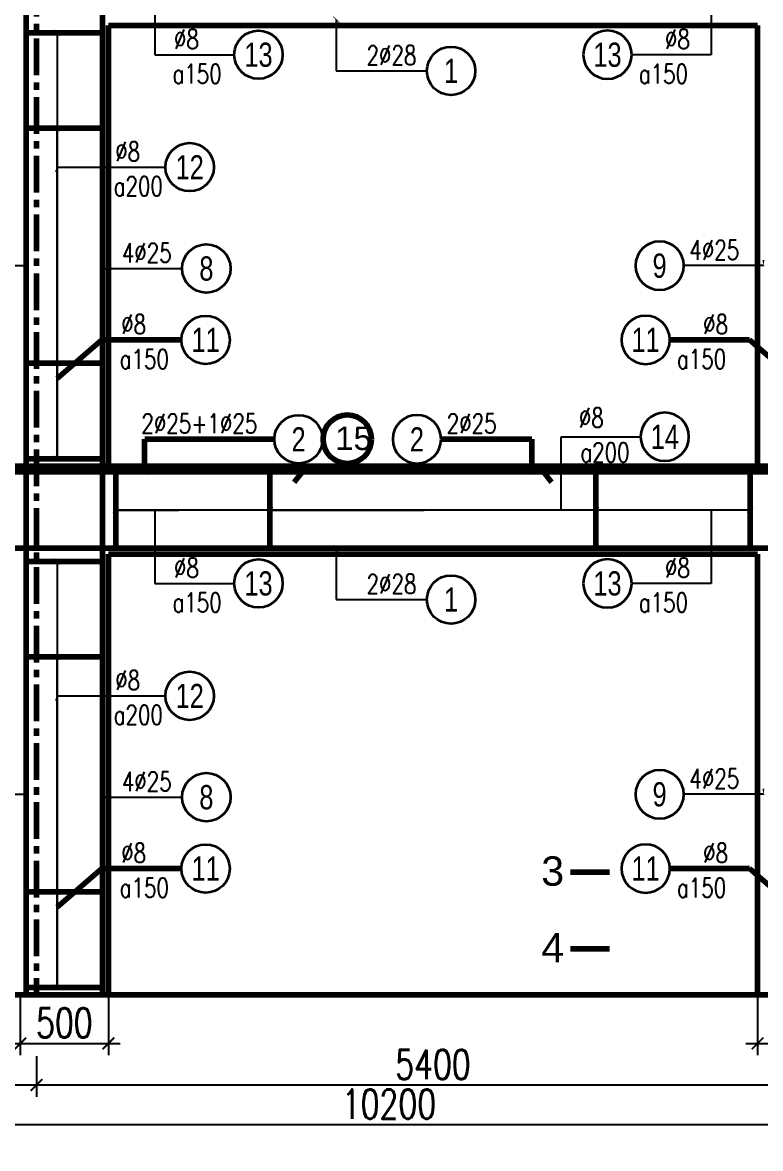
# Model space of a CAD drawing. Header units: millimetres. Extents: x 0 to 8478784, y 0 to 684185.
# Drawn here: x 3867670 to 3873951, y 349707 to 359291 of the extents above; entities that cross this region are included whole.
import ezdxf
from ezdxf.enums import TextEntityAlignment as Align

# ---------------------------------------------------------------- set-up
doc = ezdxf.new("R2010")
doc.units = ezdxf.units.MM
doc.header["$LTSCALE"] = 5000
doc.header["$MEASUREMENT"] = 0
doc.header["$PDMODE"] = 1
doc.header["$PDSIZE"] = -2
doc.linetypes.add('CENTER', pattern=[2, 1.25, -0.25, 0.25, -0.25])
for name, color, linetype, lineweight in [('00-XMT.Axes', 22, 'CENTER', 15), ('00-XMT.Text', 4, 'Continuous', 20), ('02-XMT.Beams', 94, 'Continuous', 25), ('02-XMT.Beams-Text', 7, 'Continuous', 20), ('02-XMT.Reinforcement', 1, 'Continuous', 40), ('03-XMT.Stirrup', 3, 'Continuous', 25), ('net thay', 7, 'Continuous', 15), ('THEP', 1, 'Continuous', 35)]:
    doc.layers.add(name, color=color, linetype=linetype, lineweight=lineweight)
doc.styles.add('romans.shx', font='romans.shx', dxfattribs={"width": 0.75, "bigfont": 'vns.shx'})
doc.styles.add('S1', font='VHARIAL.TTF', dxfattribs={"height": 200})
doc.styles.add('VNARIALH', font='VHARIAL.TTF')
doc.styles.add('vnsimli 0.7', font='vnsimli.shx', dxfattribs={"width": 0.75})
doc.dimstyles.new('XMT 1-1-100', dxfattribs={"dimscale": 100, "dimtxt": 2.5, "dimasz": 1, "dimexe": 1, "dimexo": 0, "dimgap": 0.5, "dimtad": 1, "dimdec": 0, "dimzin": 0, "dimdsep": 46, "dimtxsty": 'vnsimli 0.7', "dimblk": 'ARCHTICK', "dimcen": 1.5, "dimdle": 1, "dimclrd": 8, "dimclre": 8, "dimclrt": 116, "dimadec": 0, "dimazin": 0, "dimtfac": 1, "dimtdec": 0, "dimtofl": 0, "dimtmove": 0, "dimatfit": 3, "dimfxl": 0.18, "dimtolj": 1, "dimtzin": 0, "dimarcsym": 0})

# ---------------------------------------------------------------- blocks, each defined once
blk = doc.blocks.new('dk2')
at = {"color": 8}
blk.add_circle((312, 0), 312, dxfattribs=at)
at = {"layer": '00-XMT.Text', "color": 3, "style": 'romans.shx', "width": 0.75}
for tag, p in [('DK', (-678, 106)), ('KC', (-797, -372))]:
    blk.add_attdef(tag, p, '', height=250, dxfattribs=at)
at = {"layer": '00-XMT.Text', "color": 7, "style": 'VNARIALH', "width": 0.75}
blk.add_attdef('SH', text='', height=312, dxfattribs=at).set_placement((312, 0), align=Align.MIDDLE)
blk = doc.blocks.new('_ArchTick')
at = {"color": 0, "linetype": 'ByBlock', "const_width": 0.15}
blk.add_lwpolyline([(-0.5, -0.5), (0.5, 0.5)], dxfattribs=at)
blk = doc.blocks.new('*D430')
at = {"layer": '02-XMT.Beams-Text', "color": 8, "lineweight": -2, "transparency": 16777216}
for p, q in [((3867651.5, 351015.75), (3867651.5, 350500.75)), ((3868401.5, 351015.75), (3868401.5, 350500.75)), ((3867551.5, 350600.75), (3868501.5, 350600.75))]:
    blk.add_line(p, q, dxfattribs=at)
at = {"layer": 'Defpoints', "color": 0, "lineweight": 100, "transparency": 16777216}
for p in [(3867651.5, 351015.75), (3868401.5, 351015.75), (3868401.5, 350600.75)]:
    blk.add_point(p, dxfattribs=at)
at = {"layer": '02-XMT.Beams-Text', "color": 8, "lineweight": -2, "transparency": 16777216, "xscale": 100, "yscale": 100, "zscale": 100, "rotation": 180}
blk.add_blockref('_ArchTick', (3867651.5, 350600.75), dxfattribs=at)
at = {"layer": '02-XMT.Beams-Text', "color": 8, "lineweight": -2, "transparency": 16777216, "xscale": 100, "yscale": 100, "zscale": 100}
blk.add_blockref('_ArchTick', (3868401.5, 350600.75), dxfattribs=at)
at = {"layer": '02-XMT.Beams-Text', "color": 116, "lineweight": 100, "transparency": 16777216, "insert": (3868026.5, 350775.75), "char_height": 250, "attachment_point": 5, "style": 'vnsimli 0.7'}
blk.add_mtext('\\A1;500', dxfattribs=at)
blk = doc.blocks.new('*D428')
at = {"layer": '02-XMT.Beams-Text', "color": 8, "lineweight": -2, "transparency": 16777216}
for p, q in [((3873926.5, 351015.75), (3873926.5, 350500.75)), ((3874676.5, 351015.75), (3874676.5, 350500.75)), ((3873826.5, 350600.75), (3874776.5, 350600.75))]:
    blk.add_line(p, q, dxfattribs=at)
at = {"layer": 'Defpoints', "color": 0, "lineweight": 100, "transparency": 16777216}
for p in [(3873926.5, 351015.75), (3874676.5, 351015.75), (3874676.5, 350600.75)]:
    blk.add_point(p, dxfattribs=at)
at = {"layer": '02-XMT.Beams-Text', "color": 8, "lineweight": -2, "transparency": 16777216, "xscale": 100, "yscale": 100, "zscale": 100, "rotation": 180}
blk.add_blockref('_ArchTick', (3873926.5, 350600.75), dxfattribs=at)
at = {"layer": '02-XMT.Beams-Text', "color": 8, "lineweight": -2, "transparency": 16777216, "xscale": 100, "yscale": 100, "zscale": 100}
blk.add_blockref('_ArchTick', (3874676.5, 350600.75), dxfattribs=at)
at = {"layer": '02-XMT.Beams-Text', "color": 116, "lineweight": 100, "transparency": 16777216, "insert": (3874301.5, 350775.75), "char_height": 250, "attachment_point": 5, "style": 'vnsimli 0.7'}
blk.add_mtext('\\A1;500', dxfattribs=at)
blk = doc.blocks.new('*D431')
at = {"layer": '02-XMT.Beams', "color": 8, "lineweight": -2, "transparency": 16777216}
for p, q in [((3864414, 350491.25), (3864414, 350147.5)), ((3867789, 350491.25), (3867789, 350147.5)), ((3864314, 350247.5), (3867889, 350247.5))]:
    blk.add_line(p, q, dxfattribs=at)
at = {"layer": 'Defpoints', "color": 0, "lineweight": 100, "transparency": 16777216}
for p in [(3864414, 350491.25), (3867789, 350491.25), (3867789, 350247.5)]:
    blk.add_point(p, dxfattribs=at)
at = {"layer": '02-XMT.Beams', "color": 8, "lineweight": -2, "transparency": 16777216, "xscale": 100, "yscale": 100, "zscale": 100, "rotation": 180}
blk.add_blockref('_ArchTick', (3864414, 350247.5), dxfattribs=at)
at = {"layer": '02-XMT.Beams', "color": 8, "lineweight": -2, "transparency": 16777216, "xscale": 100, "yscale": 100, "zscale": 100}
blk.add_blockref('_ArchTick', (3867789, 350247.5), dxfattribs=at)
at = {"layer": '02-XMT.Beams', "color": 116, "lineweight": 100, "transparency": 16777216, "insert": (3866101.5, 350422.5), "char_height": 250, "attachment_point": 5, "style": 'vnsimli 0.7'}
blk.add_mtext('\\A1;2700', dxfattribs=at)
blk = doc.blocks.new('*D432')
at = {"layer": '02-XMT.Beams', "color": 8, "lineweight": -2, "transparency": 16777216}
for p, q in [((3867789, 350491.25), (3867789, 350147.5)), ((3874539, 350491.25), (3874539, 350147.5)), ((3867689, 350247.5), (3874639, 350247.5))]:
    blk.add_line(p, q, dxfattribs=at)
at = {"layer": 'Defpoints', "color": 0, "lineweight": 100, "transparency": 16777216}
for p in [(3867789, 350491.25), (3874539, 350491.25), (3874539, 350247.5)]:
    blk.add_point(p, dxfattribs=at)
at = {"layer": '02-XMT.Beams', "color": 8, "lineweight": -2, "transparency": 16777216, "xscale": 100, "yscale": 100, "zscale": 100, "rotation": 180}
blk.add_blockref('_ArchTick', (3867789, 350247.5), dxfattribs=at)
at = {"layer": '02-XMT.Beams', "color": 8, "lineweight": -2, "transparency": 16777216, "xscale": 100, "yscale": 100, "zscale": 100}
blk.add_blockref('_ArchTick', (3874539, 350247.5), dxfattribs=at)
at = {"layer": '02-XMT.Beams', "color": 116, "lineweight": 100, "transparency": 16777216, "insert": (3871164, 350422.5), "char_height": 250, "attachment_point": 5, "style": 'vnsimli 0.7'}
blk.add_mtext('\\A1;5400', dxfattribs=at)
blk = doc.blocks.new('*D434')
at = {"layer": '02-XMT.Beams', "color": 8, "lineweight": -2, "transparency": 16777216}
for p, q in [((3864414, 350148.25), (3864414, 349810)), ((3877164, 350148.25), (3877164, 349810)), ((3864314, 349910), (3877264, 349910))]:
    blk.add_line(p, q, dxfattribs=at)
at = {"layer": 'Defpoints', "color": 0, "lineweight": 100, "transparency": 16777216}
for p in [(3864414, 350148.25), (3877164, 350148.25), (3877164, 349910)]:
    blk.add_point(p, dxfattribs=at)
at = {"layer": '02-XMT.Beams', "color": 8, "lineweight": -2, "transparency": 16777216, "xscale": 100, "yscale": 100, "zscale": 100, "rotation": 180}
blk.add_blockref('_ArchTick', (3864414, 349910), dxfattribs=at)
at = {"layer": '02-XMT.Beams', "color": 8, "lineweight": -2, "transparency": 16777216, "xscale": 100, "yscale": 100, "zscale": 100}
blk.add_blockref('_ArchTick', (3877164, 349910), dxfattribs=at)
at = {"layer": '02-XMT.Beams', "color": 116, "lineweight": 100, "transparency": 16777216, "insert": (3870789, 350085), "char_height": 250, "attachment_point": 5, "style": 'vnsimli 0.7'}
blk.add_mtext('\\A1;10200', dxfattribs=at)

msp = doc.modelspace()

# ---------------------------------------------------------------- linework, layer by layer
at = {"layer": '00-XMT.Axes', "color": 8, "lineweight": 100, "ltscale": 0.05}
msp.add_line((3867789, 387655.8), (3867789, 351015.8), dxfattribs=at)
at = {"layer": '02-XMT.Beams', "color": 2, "lineweight": 100}
for p, q in [((3868401.5, 355515.8), (3868401.5, 359265.8)), ((3873926.5, 359265.8), (3868401.5, 359265.8)), ((3868401.5, 355515.8), (3868401.5, 359265.8)), ((3873926.5, 359265.8), (3868401.5, 359265.8)), ((3868401.5, 355515.8), (3868401.5, 359265.8)), ((3873926.5, 359265.8), (3868401.5, 359265.8)), ((3873926.5, 355515.8), (3873926.5, 359265.8)), ((3873926.5, 355515.8), (3873926.5, 359265.8)), ((3873926.5, 355515.8), (3873926.5, 359265.8)), ((3868351.5, 358390.8), (3867701.5, 358390.8)), ((3868351.5, 356390.8), (3867701.5, 356390.8)), ((3868351.5, 355578.2), (3867701.5, 355578.2)), ((3877301.5, 355515.8), (3864276.5, 355515.8)), ((3877301.5, 355515.8), (3864276.5, 355515.8)), ((3873926.5, 355515.8), (3868401.5, 355515.8)), ((3868401.5, 351015.8), (3868401.5, 354765.8)), ((3873926.5, 354765.8), (3868401.5, 354765.8)), ((3868401.5, 351015.8), (3868401.5, 354765.8)), ((3873926.5, 354765.8), (3868401.5, 354765.8)), ((3873926.5, 351015.8), (3873926.5, 354765.8)), ((3873926.5, 351015.8), (3873926.5, 354765.8)), ((3868351.5, 353890.8), (3867701.5, 353890.8)), ((3868351.5, 351890.8), (3867701.5, 351890.8)), ((3868351.5, 351078.2), (3867701.5, 351078.2)), ((3877301.5, 351015.8), (3864276.5, 351015.8)), ((3877301.5, 351015.8), (3864276.5, 351015.8))]:
    msp.add_line(p, q, dxfattribs=at)
at = {"layer": '02-XMT.Beams', "color": 8, "lineweight": 100}
for p, q in [((3864276.5, 355515.8), (3877301.5, 355515.8)), ((3864276.5, 351015.8), (3877301.5, 351015.8))]:
    msp.add_line(p, q, dxfattribs=at)
at = {"layer": '02-XMT.Beams', "lineweight": 100}
msp.add_circle((3870434.3, 355744), 206.2, dxfattribs=at)
at = {"layer": '02-XMT.Beams-Text', "lineweight": 100}
for p, q in [((3868345.6, 356589), (3867964, 356259.5)), ((3868345.6, 356589), (3869022.9, 356589)), ((3873857.4, 356589), (3873180.1, 356589)), ((3873857.4, 356589), (3874239, 356259.5)), ((3868709.5, 355465.8), (3868709.5, 355744)), ((3868710.5, 355744), (3869814.1, 355744)), ((3872004.5, 355744), (3871233.4, 355744)), ((3872004.5, 355465.8), (3872004.5, 355744)), ((3868345.6, 352089), (3867964, 351759.5)), ((3868345.6, 352089), (3869022.9, 352089)), ((3872665, 352058.2), (3872333.8, 352058.2)), ((3873857.4, 352089), (3873180.1, 352089)), ((3873857.4, 352089), (3874239, 351759.5)), ((3872665, 351405.1), (3872333.8, 351405.1))]:
    msp.add_line(p, q, dxfattribs=at)
at = {"layer": '02-XMT.Reinforcement', "lineweight": 100}
for p, q in [((3867701.5, 351015.8), (3867701.5, 386965.8)), ((3868351.5, 351015.8), (3868351.5, 386965.8)), ((3867701.5, 351015.8), (3867701.5, 360015.8)), ((3868351.5, 351015.8), (3868351.5, 360015.8)), ((3864351.5, 355465.8), (3877251.5, 355465.8)), ((3864351.5, 355465.8), (3877251.5, 355465.8)), ((3870052.8, 355465.8), (3869982.8, 355377)), ((3872103.7, 355465.8), (3872173.7, 355377)), ((3877201.5, 354815.8), (3864376.5, 354815.8)), ((3877201.5, 354815.8), (3864376.5, 354815.8))]:
    msp.add_line(p, q, dxfattribs=at)
at = {"layer": '03-XMT.Stirrup', "lineweight": 100}
for p, q in [((3868351.5, 359203.2), (3867701.5, 359203.2)), ((3868464, 355465.8), (3868464, 354815.8)), ((3869776.5, 355465.8), (3869776.5, 354815.8)), ((3872551.5, 355465.8), (3872551.5, 354815.8)), ((3873864, 355465.8), (3873864, 354815.8)), ((3868351.5, 354703.2), (3867701.5, 354703.2))]:
    msp.add_line(p, q, dxfattribs=at)
at = {"layer": 'net thay', "linetype": 'CENTER', "lineweight": 15}
msp.add_circle((3911642, 421190.5), 262994, dxfattribs=at)

# ---------------------------------------------------------------- block references
at = {"layer": '02-XMT.Beams-Text', "lineweight": 100, "xscale": 46.875, "yscale": 46.875, "zscale": 46.875, "rotation": 270}
for p in [(3868709.5, 355465.8), (3872004.5, 355465.8)]:
    msp.add_blockref('_ArchTick', p, dxfattribs=at)
at = {"layer": 'THEP'}
ref = msp.add_blockref('dk2', (3869472.6, 359016.8), dxfattribs=dict(at, xscale=0.6599981251638383, yscale=0.6599981250183191, zscale=0.659998125))
ref.add_attrib('SH', '13', dxfattribs={"layer": '00-XMT.Text', "color": 7, "height": 206.25, "style": 'VNARIALH', "width": 0.75}).set_placement((3869678.8, 359016.8), align=Align.MIDDLE)
ref.add_attrib('DK', '%%c8', (3868959.6, 359067.4), dxfattribs={"layer": '00-XMT.Text', "color": 3, "height": 165, "style": 'romans.shx', "width": 0.75})
ref.add_attrib('KC', 'a150', (3868946.7, 358771.5), dxfattribs={"layer": '00-XMT.Text', "color": 3, "height": 165, "style": 'romans.shx', "width": 0.75})
ref = msp.add_blockref('dk2', (3872855.4, 359016.8), dxfattribs=dict(at, xscale=-0.6599981253966689, yscale=0.6599981250183191, zscale=0.659998125))
ref.add_attrib('SH', '13', dxfattribs={"layer": '00-XMT.Text', "color": 7, "height": 206.25, "style": 'VNARIALH', "width": 0.75}).set_placement((3872649.2, 359016.8), align=Align.MIDDLE)
ref.add_attrib('DK', '%%c8', (3873138.6, 359067.4), dxfattribs={"layer": '00-XMT.Text', "color": 3, "height": 165, "style": 'romans.shx', "width": 0.75})
ref.add_attrib('KC', 'a150', (3872915.8, 358771.5), dxfattribs={"layer": '00-XMT.Text', "color": 3, "height": 165, "style": 'romans.shx', "width": 0.75})
ref = msp.add_blockref('dk2', (3871112, 358878.9), dxfattribs=dict(at, xscale=0.6599981251638383, yscale=0.6599981250183191, zscale=0.659998125))
ref.add_attrib('SH', '1', dxfattribs={"layer": '00-XMT.Text', "color": 7, "height": 206.2, "style": 'VNARIALH', "width": 0.75}).set_placement((3871318.2, 358878.9), align=Align.MIDDLE)
ref.add_attrib('DK', '2%%c28', (3870599, 358929.5), dxfattribs={"layer": '00-XMT.Text', "color": 3, "height": 165, "style": 'romans.shx', "width": 0.75})
ref = msp.add_blockref('dk2', (3868886.9, 358059.8), dxfattribs=dict(at, xscale=0.6599981251638383, yscale=0.6599981250183191, zscale=0.659998125))
ref.add_attrib('SH', '12', dxfattribs={"layer": '00-XMT.Text', "color": 7, "height": 206.25, "style": 'VNARIALH', "width": 0.75}).set_placement((3869093.1, 358059.8), align=Align.MIDDLE)
ref.add_attrib('DK', ' %%c8', (3868373.9, 358110.5), dxfattribs={"layer": '00-XMT.Text', "color": 3, "height": 165, "style": 'romans.shx', "width": 0.75})
ref.add_attrib('KC', ' a200', (3868361, 357814.6), dxfattribs={"layer": '00-XMT.Text', "color": 3, "height": 165, "style": 'romans.shx', "width": 0.75})
ref = msp.add_blockref('dk2', (3869028.8, 357197), dxfattribs=dict(at, xscale=0.6599981251638383, yscale=0.6599981250183191, zscale=0.659998125))
ref.add_attrib('SH', '8', dxfattribs={"layer": '00-XMT.Text', "color": 7, "height": 206.2, "style": 'VNARIALH', "width": 0.75}).set_placement((3869235.1, 357197), align=Align.MIDDLE)
ref.add_attrib('DK', '4%%c25', (3868515.8, 357247.6), dxfattribs={"layer": '00-XMT.Text', "color": 3, "height": 165, "style": 'romans.shx', "width": 0.75})
ref = msp.add_blockref('dk2', (3873299.2, 357221.4), dxfattribs=dict(at, xscale=-0.6599981253966689, yscale=0.6599981250183191, zscale=0.659998125))
ref.add_attrib('SH', '9', dxfattribs={"layer": '00-XMT.Text', "color": 7, "height": 206.2, "style": 'VNARIALH', "width": 0.75}).set_placement((3873092.9, 357221.4), align=Align.MIDDLE)
ref.add_attrib('DK', '4%%c25', (3873346.6, 357272), dxfattribs={"layer": '00-XMT.Text', "color": 3, "height": 165, "style": 'romans.shx', "width": 0.75})
ref = msp.add_blockref('dk2', (3869022.9, 356589), dxfattribs=dict(at, xscale=0.6599981251638383, yscale=0.6599981250183191, zscale=0.659998125))
ref.add_attrib('SH', '11', dxfattribs={"layer": '00-XMT.Text', "color": 7, "height": 206.25, "style": 'VNARIALH', "width": 0.75}).set_placement((3869229.2, 356589), align=Align.MIDDLE)
ref.add_attrib('DK', '%%c8', (3868509.9, 356639.7), dxfattribs={"layer": '00-XMT.Text', "color": 3, "height": 165, "style": 'romans.shx', "width": 0.75})
ref.add_attrib('KC', 'a150', (3868497, 356343.8), dxfattribs={"layer": '00-XMT.Text', "color": 3, "height": 165, "style": 'romans.shx', "width": 0.75})
ref = msp.add_blockref('dk2', (3873180.1, 356589), dxfattribs=dict(at, xscale=-0.6599981253966689, yscale=0.6599981250183191, zscale=0.659998125))
ref.add_attrib('SH', '11', dxfattribs={"layer": '00-XMT.Text', "color": 7, "height": 206.25, "style": 'VNARIALH', "width": 0.75}).set_placement((3872973.8, 356589), align=Align.MIDDLE)
ref.add_attrib('DK', '%%c8', (3873463.3, 356639.7), dxfattribs={"layer": '00-XMT.Text', "color": 3, "height": 165, "style": 'romans.shx', "width": 0.75})
ref.add_attrib('KC', 'a150', (3873240.5, 356343.8), dxfattribs={"layer": '00-XMT.Text', "color": 3, "height": 165, "style": 'romans.shx', "width": 0.75})
ref = msp.add_blockref('dk2', (3869814.1, 355744), dxfattribs=dict(at, xscale=0.6599981253966689, yscale=0.6599981250183191, zscale=0.659998125))
ref.add_attrib('SH', '2', dxfattribs={"layer": '00-XMT.Text', "color": 7, "height": 206.2, "style": 'VNARIALH', "width": 0.75}).set_placement((3870020.3, 355744), align=Align.MIDDLE)
ref.add_attrib('DK', '2%%c25+1%%c25', (3868682.3, 355794.6), dxfattribs={"layer": '00-XMT.Text', "color": 3, "height": 165, "style": 'romans.shx', "width": 0.75})
ref = msp.add_blockref('dk2', (3871233.4, 355744), dxfattribs=dict(at, xscale=-0.6599981253966689, yscale=0.6599981250183191, zscale=0.659998125))
ref.add_attrib('SH', '2', dxfattribs={"layer": '00-XMT.Text', "color": 7, "height": 206.2, "style": 'VNARIALH', "width": 0.75}).set_placement((3871027.2, 355744), align=Align.MIDDLE)
ref.add_attrib('DK', '2%%c25', (3871280.9, 355794.6), dxfattribs={"layer": '00-XMT.Text', "color": 3, "height": 165, "style": 'romans.shx', "width": 0.75})
ref = msp.add_blockref('dk2', (3872931.1, 355764.8), dxfattribs=dict(at, xscale=-0.6599981253966689, yscale=0.659998125047423, zscale=0.659998125, rotation=180))
ref.add_attrib('SH', '14', dxfattribs={"layer": '00-XMT.Text', "color": 7, "height": 206.25, "style": 'VNARIALH', "width": 0.75}).set_placement((3873137.3, 355764.8), align=Align.MIDDLE)
ref.add_attrib('DK', 'a200', (3872418.1, 355549.1), dxfattribs={"layer": '00-XMT.Text', "color": 3, "height": 165, "style": 'romans.shx', "width": 0.75})
ref.add_attrib('KC', '%%c8', (3872405.2, 355845), dxfattribs={"layer": '00-XMT.Text', "color": 3, "height": 165, "style": 'romans.shx', "width": 0.75})
ref = msp.add_blockref('dk2', (3869472.6, 354516.8), dxfattribs=dict(at, xscale=0.6599981251638383, yscale=0.6599981250183191, zscale=0.659998125))
ref.add_attrib('SH', '13', dxfattribs={"layer": '00-XMT.Text', "color": 7, "height": 206.25, "style": 'VNARIALH', "width": 0.75}).set_placement((3869678.8, 354516.8), align=Align.MIDDLE)
ref.add_attrib('DK', '%%c8', (3868959.6, 354567.4), dxfattribs={"layer": '00-XMT.Text', "color": 3, "height": 165, "style": 'romans.shx', "width": 0.75})
ref.add_attrib('KC', 'a150', (3868946.7, 354271.5), dxfattribs={"layer": '00-XMT.Text', "color": 3, "height": 165, "style": 'romans.shx', "width": 0.75})
ref = msp.add_blockref('dk2', (3872855.4, 354516.8), dxfattribs=dict(at, xscale=-0.6599981253966689, yscale=0.6599981250183191, zscale=0.659998125))
ref.add_attrib('SH', '13', dxfattribs={"layer": '00-XMT.Text', "color": 7, "height": 206.25, "style": 'VNARIALH', "width": 0.75}).set_placement((3872649.2, 354516.8), align=Align.MIDDLE)
ref.add_attrib('DK', '%%c8', (3873138.6, 354567.4), dxfattribs={"layer": '00-XMT.Text', "color": 3, "height": 165, "style": 'romans.shx', "width": 0.75})
ref.add_attrib('KC', 'a150', (3872915.8, 354271.5), dxfattribs={"layer": '00-XMT.Text', "color": 3, "height": 165, "style": 'romans.shx', "width": 0.75})
ref = msp.add_blockref('dk2', (3871112, 354378.9), dxfattribs=dict(at, xscale=0.6599981251638383, yscale=0.6599981250183191, zscale=0.659998125))
ref.add_attrib('SH', '1', dxfattribs={"layer": '00-XMT.Text', "color": 7, "height": 206.2, "style": 'VNARIALH', "width": 0.75}).set_placement((3871318.2, 354378.9), align=Align.MIDDLE)
ref.add_attrib('DK', '2%%c28', (3870599, 354429.5), dxfattribs={"layer": '00-XMT.Text', "color": 3, "height": 165, "style": 'romans.shx', "width": 0.75})
ref = msp.add_blockref('dk2', (3868886.9, 353559.8), dxfattribs=dict(at, xscale=0.6599981251638383, yscale=0.6599981250183191, zscale=0.659998125))
ref.add_attrib('SH', '12', dxfattribs={"layer": '00-XMT.Text', "color": 7, "height": 206.25, "style": 'VNARIALH', "width": 0.75}).set_placement((3869093.1, 353559.8), align=Align.MIDDLE)
ref.add_attrib('DK', ' %%c8', (3868373.9, 353610.5), dxfattribs={"layer": '00-XMT.Text', "color": 3, "height": 165, "style": 'romans.shx', "width": 0.75})
ref.add_attrib('KC', ' a200', (3868361, 353314.6), dxfattribs={"layer": '00-XMT.Text', "color": 3, "height": 165, "style": 'romans.shx', "width": 0.75})
ref = msp.add_blockref('dk2', (3869028.8, 352697), dxfattribs=dict(at, xscale=0.6599981251638383, yscale=0.6599981250183191, zscale=0.659998125))
ref.add_attrib('SH', '8', dxfattribs={"layer": '00-XMT.Text', "color": 7, "height": 206.2, "style": 'VNARIALH', "width": 0.75}).set_placement((3869235.1, 352697), align=Align.MIDDLE)
ref.add_attrib('DK', '4%%c25', (3868515.8, 352747.6), dxfattribs={"layer": '00-XMT.Text', "color": 3, "height": 165, "style": 'romans.shx', "width": 0.75})
ref = msp.add_blockref('dk2', (3873299.2, 352721.4), dxfattribs=dict(at, xscale=-0.6599981253966689, yscale=0.6599981250183191, zscale=0.659998125))
ref.add_attrib('SH', '9', dxfattribs={"layer": '00-XMT.Text', "color": 7, "height": 206.2, "style": 'VNARIALH', "width": 0.75}).set_placement((3873092.9, 352721.4), align=Align.MIDDLE)
ref.add_attrib('DK', '4%%c25', (3873346.6, 352772), dxfattribs={"layer": '00-XMT.Text', "color": 3, "height": 165, "style": 'romans.shx', "width": 0.75})
ref = msp.add_blockref('dk2', (3869022.9, 352089), dxfattribs=dict(at, xscale=0.6599981251638383, yscale=0.6599981250183191, zscale=0.659998125))
ref.add_attrib('SH', '11', dxfattribs={"layer": '00-XMT.Text', "color": 7, "height": 206.25, "style": 'VNARIALH', "width": 0.75}).set_placement((3869229.2, 352089), align=Align.MIDDLE)
ref.add_attrib('DK', '%%c8', (3868509.9, 352139.7), dxfattribs={"layer": '00-XMT.Text', "color": 3, "height": 165, "style": 'romans.shx', "width": 0.75})
ref.add_attrib('KC', 'a150', (3868497, 351843.8), dxfattribs={"layer": '00-XMT.Text', "color": 3, "height": 165, "style": 'romans.shx', "width": 0.75})
ref = msp.add_blockref('dk2', (3873180.1, 352089), dxfattribs=dict(at, xscale=-0.6599981253966689, yscale=0.6599981250183191, zscale=0.659998125))
ref.add_attrib('SH', '11', dxfattribs={"layer": '00-XMT.Text', "color": 7, "height": 206.25, "style": 'VNARIALH', "width": 0.75}).set_placement((3872973.8, 352089), align=Align.MIDDLE)
ref.add_attrib('DK', '%%c8', (3873463.3, 352139.7), dxfattribs={"layer": '00-XMT.Text', "color": 3, "height": 165, "style": 'romans.shx', "width": 0.75})
ref.add_attrib('KC', 'a150', (3873240.5, 351843.8), dxfattribs={"layer": '00-XMT.Text', "color": 3, "height": 165, "style": 'romans.shx', "width": 0.75})

# ---------------------------------------------------------------- texts
at = {"layer": '02-XMT.Beams', "lineweight": 100, "insert": (3870332.3, 355852), "char_height": 200, "width": 165.5, "attachment_point": 1, "style": 'S1'}
msp.add_mtext('15', dxfattribs=at)
at = {"layer": '02-XMT.Beams-Text', "lineweight": 100, "char_height": 250, "width": 351.25, "attachment_point": 3, "style": 'S1'}
for s, insert in [('3', (3872280, 352193.3)), ('4', (3872280, 351540.1))]:
    msp.add_mtext(s, dxfattribs=dict(at, insert=insert))

# ---------------------------------------------------------------- dimensions: what is measured, and where the dimension line sits
at = {"layer": '02-XMT.Beams', "lineweight": 100}
for base, p1, p2, text, picture, middle in [((3867789, 350247.5), (3864414, 350491.2), (3867789, 350491.2), '2700', '*D431', (3866101.5, 350422.5)), ((3877164, 349910), (3864414, 350148.2), (3877164, 350148.2), '10200', '*D434', (3870789, 350085))]:
    dim = msp.add_linear_dim(base=base, p1=p1, p2=p2, text=text, dimstyle='XMT 1-1-100', dxfattribs=at)
    dim.commit()
    dim.dimension.update_dxf_attribs({"geometry": picture, "text_midpoint": middle})
dim = msp.add_linear_dim(base=(3874539, 350247.5), p1=(3867789, 350491.2), p2=(3874539, 350491.2), text='5400', dimstyle='XMT 1-1-100', override={"dimtmove": 1}, dxfattribs=at)
dim.commit()
dim.dimension.update_dxf_attribs({"geometry": '*D432', "text_midpoint": (3871164, 350422.5)})
at = {"layer": '02-XMT.Beams-Text', "lineweight": 100}
for base, p1, p2, picture, middle in [((3868401.5, 350600.8), (3867651.5, 351015.8), (3868401.5, 351015.8), '*D430', (3868026.5, 350775.8)), ((3874676.5, 350600.8), (3873926.5, 351015.8), (3874676.5, 351015.8), '*D428', (3874301.5, 350775.8))]:
    dim = msp.add_linear_dim(base=base, p1=p1, p2=p2, text='500', dimstyle='XMT 1-1-100', dxfattribs=at)
    dim.commit()
    dim.dimension.update_dxf_attribs({"geometry": picture, "text_midpoint": middle})

# ---------------------------------------------------------------- leaders
at = {"layer": '02-XMT.Beams', "lineweight": 100}
for points, override in [([(3868795.2, 359639.8), (3868795.2, 359016.8), (3869472.6, 359016.8)], {"dimasz": 0.5, "dimgap": 0.5, "dimtad": 0}), ([(3873532.8, 359639.8), (3873532.8, 359016.8), (3872855.4, 359016.8)], {"dimasz": 0.5, "dimgap": 0.5, "dimtad": 0}), ([(3870340.9, 359315.8), (3870340.9, 358878.9), (3871112, 358878.9)], {"dimasz": 0.5, "dimgap": 0.5, "dimtad": 0, "dimldrblk": 'ArchTick'}), ([(3867964, 359203.2), (3867964, 355578.2)], {"dimasz": 0.5, "dimtad": 0, "dimldrblk": 'ArchTick'}), ([(3867964, 358390.8), (3867964, 356390.8)], {"dimasz": 0.5, "dimtad": 0, "dimldrblk": 'ArchTick'}), ([(3867964, 356390.8), (3867964, 358390.8)], {"dimasz": 0.5, "dimtad": 0, "dimldrblk": 'ArchTick'}), ([(3867967, 358066.9), (3867965.1, 358059.8), (3868886.9, 358059.8)], {"dimasz": 0.5, "dimgap": 0.5, "dimtad": 0}), ([(3867701.5, 357217), (3867701.5, 357220.3), (3867024.2, 357220.3)], {"dimasz": 0.5, "dimgap": 0.5, "dimtad": 0}), ([(3868351.5, 357193.7), (3868351.5, 357197), (3869028.8, 357197)], {"dimasz": 0.5, "dimgap": 0.5, "dimtad": 0}), ([(3873976.5, 357218.1), (3873976.5, 357221.4), (3873299.2, 357221.4)], {"dimasz": 0.5, "dimgap": 0.5, "dimtad": 0}), ([(3867964, 355578.2), (3867964, 356390.8)], {"dimasz": 0.5, "dimtad": 0, "dimldrblk": 'ArchTick'}), ([(3872253.8, 355141.8), (3872253.8, 355764.8), (3872931.1, 355764.8)], {"dimasz": 0.5, "dimgap": 0.5, "dimtad": 0}), ([(3868464, 355140.8), (3869001.5, 355140.8)], {"dimasz": 0.5, "dimtad": 0, "dimldrblk": 'ArchTick'}), ([(3869776.5, 355140.8), (3868464, 355140.8)], {"dimasz": 0.5, "dimtad": 0, "dimldrblk": 'ArchTick'}), ([(3868795.2, 355139.8), (3868795.2, 354516.8), (3869472.6, 354516.8)], {"dimasz": 0.5, "dimgap": 0.5, "dimtad": 0}), ([(3872551.5, 355140.8), (3869001.5, 355140.8)], {"dimasz": 0.5, "dimtad": 0, "dimldrblk": 'ArchTick'}), ([(3869776.5, 355140.8), (3870426.5, 355140.8), (3871089, 355140.8)], {"dimasz": 0.5, "dimtad": 0, "dimldrblk": 'ArchTick'}), ([(3873864, 355140.8), (3872551.5, 355140.8)], {"dimasz": 0.5, "dimtad": 0, "dimldrblk": 'ArchTick'}), ([(3873532.8, 355139.8), (3873532.8, 354516.8), (3872855.4, 354516.8)], {"dimasz": 0.5, "dimgap": 0.5, "dimtad": 0}), ([(3870340.9, 354815.8), (3870340.9, 354378.9), (3871112, 354378.9)], {"dimasz": 0.5, "dimgap": 0.5, "dimtad": 0, "dimldrblk": 'ArchTick'}), ([(3867964, 354703.2), (3867964, 351078.2)], {"dimasz": 0.5, "dimtad": 0, "dimldrblk": 'ArchTick'}), ([(3867964, 353890.8), (3867964, 351890.8)], {"dimasz": 0.5, "dimtad": 0, "dimldrblk": 'ArchTick'}), ([(3867964, 351890.8), (3867964, 353890.8)], {"dimasz": 0.5, "dimtad": 0, "dimldrblk": 'ArchTick'}), ([(3867967, 353566.9), (3867965.1, 353559.8), (3868886.9, 353559.8)], {"dimasz": 0.5, "dimgap": 0.5, "dimtad": 0}), ([(3867701.5, 352717), (3867701.5, 352720.3), (3867024.2, 352720.3)], {"dimasz": 0.5, "dimgap": 0.5, "dimtad": 0}), ([(3868351.5, 352693.7), (3868351.5, 352697), (3869028.8, 352697)], {"dimasz": 0.5, "dimgap": 0.5, "dimtad": 0}), ([(3873976.5, 352718.1), (3873976.5, 352721.4), (3873299.2, 352721.4)], {"dimasz": 0.5, "dimgap": 0.5, "dimtad": 0}), ([(3867964, 351078.2), (3867964, 351890.8)], {"dimasz": 0.5, "dimtad": 0, "dimldrblk": 'ArchTick'})]:
    msp.add_leader(points, dimstyle='XMT 1-1-100', override=override, dxfattribs=at)

doc.saveas('drawing.dxf')
